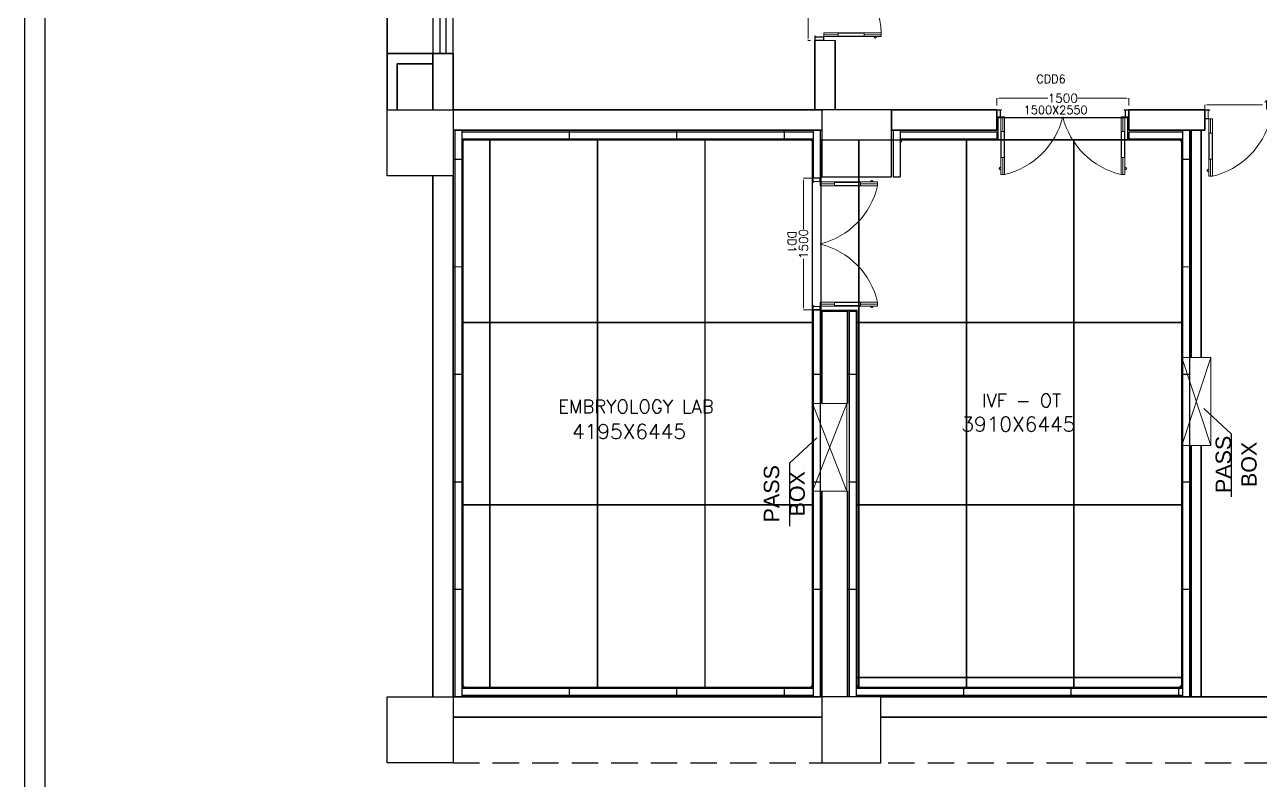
# Model space of a CAD drawing. Extents: x 3505867 to 3988380, y -625948 to -590408.
# Drawn here: x 3651890 to 3665942, y -613902 to -605309 of the extents above; entities that cross this region are included whole.
import ezdxf
from ezdxf.enums import TextEntityAlignment as Align

# ---------------------------------------------------------------- set-up
doc = ezdxf.new("R2010")
doc.units = 0
doc.header["$LTSCALE"] = 6
doc.header["$MEASUREMENT"] = 0
doc.linetypes.add('HIDDEN', pattern=[0.375, 0.25, -0.125])
doc.layers.get('0').update_dxf_attribs({"linetype": 'CONTINUOUS'})
doc.layers.get('Defpoints').update_dxf_attribs({"linetype": 'CONTINUOUS'})
for name, color, linetype, lineweight in [('0 Room description', 6, 'CONTINUOUS', 5), ('0 Room Dimensions', 7, 'CONTINUOUS', 0), ('1200 Door', 144, 'CONTINUOUS', 5), ('Ahlada 50mm Ceiling Panels', 191, 'CONTINUOUS', 0), ('Ahlada Coving', 3, 'CONTINUOUS', 0), ('Double Leaf Door', 4, 'CONTINUOUS', 18), ('Partition-80WP', 7, 'CONTINUOUS', 5), ('WALL', 10, 'CONTINUOUS', 35), ('WIN', 151, 'CONTINUOUS', 9)]:
    doc.layers.add(name, color=color, linetype=linetype, lineweight=lineweight)
for name, color, linetype in [('80 mm Wall', 5, 'CONTINUOUS'), ('Chajja', 7, 'CONTINUOUS'), ('COL', 5, 'CONTINUOUS'), ('DIM', 7, 'CONTINUOUS'), ('walls', 1, 'CONTINUOUS'), ('Window', 161, 'CONTINUOUS')]:
    doc.layers.add(name, color=color, linetype=linetype)
doc.styles.add('ARIAL', font='')
doc.styles.add('ROMANS', font='romans.shx')
doc.styles.add('SIMPLEX', font='SIMPLEX')
doc.styles.get('ARIAL').set_extended_font_data('Arial')
doc.dimstyles.new('AEPL1', dxfattribs={"dimtxt": 100, "dimasz": 25, "dimexe": 1.25, "dimexo": 50, "dimtad": 0, "dimdec": 0, "dimtxsty": 'ROMANS', "dimcen": 2.5, "dimclrd": 250, "dimclre": 250, "dimadec": 0, "dimazin": 0, "dimtfac": 1, "dimtdec": 0, "dimtmove": 0, "dimatfit": 3, "dimfxl": 1, "dimlwd": 0, "dimlwe": 0, "dimarcsym": 0})
doc.dimstyles.new('TEXT', dxfattribs={"dimscale": 0, "dimtxt": 500, "dimasz": 100, "dimexe": 75, "dimexo": 100, "dimgap": 50, "dimtad": 0, "dimdec": 0, "dimzin": 0, "dimdsep": 46, "dimtxsty": 'ARIAL', "dimblk": 'OBLIQUE', "dimcen": 0.09, "dimdle": 100, "dimclrd": 256, "dimclre": 256, "dimclrt": 6, "dimadec": 0, "dimazin": 0, "dimtfac": 1, "dimtdec": 0, "dimtofl": 0, "dimtmove": 2, "dimatfit": 3, "dimfxl": 1, "dimfrac": 2, "dimtolj": 1, "dimtzin": 0, "dimarcsym": 0})

# ---------------------------------------------------------------- blocks, each defined once
blk = doc.blocks.new('_Oblique')
at = {"color": 0, "linetype": 'ByBlock', "lineweight": -2}
blk.add_line((-0.5, -0.5), (0.5, 0.5), dxfattribs=at)
blk = doc.blocks.new('*D128')
at = {"layer": 'Defpoints', "color": 0, "linetype": 'ByBlock'}
for p in [(-25370, 7793), (-26870, 7660), (-25370, 7660)]:
    blk.add_point(p, dxfattribs=at)
at = {"layer": 'DIM', "color": 250, "linetype": 'ByBlock', "lineweight": 0}
for p, q in [((-26870, 7710), (-26870, 7795)), ((-26845, 7793), (-26290, 7793)), ((-25395, 7793), (-25950, 7793)), ((-25370, 7710), (-25370, 7795))]:
    blk.add_line(p, q, dxfattribs=at)
at = {"layer": 'DIM', "color": 250, "linetype": 'ByBlock'}
for points in [[(-26845, 7797), (-26845, 7789), (-26870, 7793)], [(-25395, 7789), (-25395, 7797), (-25370, 7793)]]:
    blk.add_solid(points, dxfattribs=at)
at = {"layer": 'DIM', "color": 0, "linetype": 'ByBlock', "insert": (-26120, 7793), "char_height": 100, "attachment_point": 5, "style": 'ROMANS'}
blk.add_mtext('1500', dxfattribs=at)
blk = doc.blocks.new('*D129')
at = {"layer": 'Defpoints', "color": 0, "linetype": 'ByBlock'}
for p in [(-23015, 7717), (-24505, 7545), (-23015, 7545)]:
    blk.add_point(p, dxfattribs=at)
at = {"layer": 'DIM', "color": 250, "linetype": 'ByBlock', "lineweight": 0}
for p, q in [((-24505, 7595), (-24505, 7719)), ((-24480, 7717), (-23848, 7717)), ((-23040, 7717), (-23509, 7717)), ((-23015, 7595), (-23015, 7719))]:
    blk.add_line(p, q, dxfattribs=at)
at = {"layer": 'DIM', "color": 250, "linetype": 'ByBlock'}
for points in [[(-24480, 7721), (-24480, 7713), (-24505, 7717)], [(-23040, 7713), (-23040, 7721), (-23015, 7717)]]:
    blk.add_solid(points, dxfattribs=at)
at = {"layer": 'DIM', "color": 0, "linetype": 'ByBlock', "insert": (-23679, 7717), "char_height": 100, "attachment_point": 5, "style": 'ROMANS'}
blk.add_mtext('1490', dxfattribs=at)
blk = doc.blocks.new('1500x80')
at = {"layer": 'Double Leaf Door'}
for points in [[(99336, -25418), (99341, -25418), (99341, -25121), (99336, -25121)], [(99380, -25121), (99375, -25121), (99375, -25418), (99380, -25418)], [(100704, -25121), (100709, -25121), (100709, -25418), (100704, -25418)], [(100748, -25418), (100743, -25418), (100743, -25121), (100748, -25121)]]:
    blk.add_hatch(color=6, dxfattribs=at).paths.add_polyline_path(points)
at = {"layer": 'Double Leaf Door', "color": 8}
for p, q in [((99322, -24985), (99322, -25003)), ((99336, -24983), (99324, -24983)), ((99324, -25005), (99336, -25005)), ((99336, -25582), (99336, -24928)), ((99336, -24928), (99380, -24928)), ((99336, -24983), (99336, -25005)), ((99358, -25121), (99358, -24928)), ((99380, -24928), (99380, -25582)), ((100748, -24928), (100704, -24928)), ((100704, -24928), (100704, -25582)), ((100726, -25121), (100726, -24928)), ((100748, -25582), (100748, -24928)), ((100748, -24983), (100760, -24983)), ((100748, -24983), (100748, -25005)), ((100760, -25005), (100748, -25005)), ((100762, -24985), (100762, -25003)), ((99358, -25582), (99358, -25418)), ((100726, -25582), (100726, -25418)), ((99292, -25582), (99292, -25662)), ((99332, -25582), (99292, -25582)), ((99292, -25662), (99332, -25662)), ((99294, -25584), (99294, -25660)), ((99330, -25584), (99294, -25584)), ((99294, -25660), (99332, -25660)), ((99330, -25659), (99330, -25584)), ((99342, -25659), (99330, -25659)), ((99332, -25657), (99332, -25582)), ((99344, -25657), (99332, -25657)), ((99332, -25660), (99342, -25660)), ((99332, -25662), (99344, -25662)), ((99380, -25582), (99336, -25582)), ((99342, -25660), (99342, -25659)), ((99344, -25662), (99344, -25657)), ((100704, -25582), (100748, -25582)), ((100740, -25662), (100740, -25657)), ((100740, -25657), (100752, -25657)), ((100752, -25662), (100740, -25662)), ((100742, -25660), (100742, -25659)), ((100742, -25659), (100754, -25659)), ((100752, -25660), (100742, -25660)), ((100752, -25657), (100752, -25582)), ((100752, -25582), (100792, -25582)), ((100790, -25660), (100752, -25660)), ((100792, -25662), (100752, -25662)), ((100754, -25659), (100754, -25584)), ((100754, -25584), (100790, -25584)), ((100790, -25584), (100790, -25660)), ((100792, -25582), (100792, -25662))]:
    blk.add_line(p, q, dxfattribs=at)
at = {"layer": 'Double Leaf Door', "color": 6}
for p, q in [((99380, -25121), (99336, -25121)), ((99336, -25121), (99336, -25418)), ((99341, -25418), (99341, -25121)), ((99375, -25418), (99375, -25121)), ((99380, -25418), (99380, -25121)), ((100704, -25418), (100704, -25121)), ((100704, -25121), (100748, -25121)), ((100709, -25418), (100709, -25121)), ((100743, -25418), (100743, -25121)), ((100748, -25121), (100748, -25418)), ((99336, -25418), (99380, -25418)), ((100748, -25418), (100704, -25418))]:
    blk.add_line(p, q, dxfattribs=at)
at = {"layer": 'Double Leaf Door', "color": 6, "ltscale": 100}
for p, q in [((99375, -25121), (99375, -25418)), ((100709, -25121), (100709, -25418))]:
    blk.add_line(p, q, dxfattribs=at)
at = {"layer": 'Double Leaf Door', "color": 6}
for points in [[(99336, -25121), (99336, -25418), (99341, -25418), (99341, -25121), (99336, -25121)], [(99380, -25121), (99380, -25418), (99375, -25418), (99375, -25121), (99380, -25121)], [(100704, -25121), (100704, -25418), (100709, -25418), (100709, -25121), (100704, -25121)], [(100748, -25121), (100748, -25418), (100743, -25418), (100743, -25121), (100748, -25121)]]:
    blk.add_lwpolyline(points, dxfattribs=at)
at = {"layer": 'Double Leaf Door', "ltscale": 5000}
for points in [[(99336, -25121), (99336, -25418), (99341, -25418), (99341, -25121), (99336, -25121)], [(100748, -25121), (100748, -25418), (100743, -25418), (100743, -25121), (100748, -25121)]]:
    blk.add_lwpolyline(points, dxfattribs=at)
at = {"layer": 'Double Leaf Door', "color": 8}
for centre, radius, start, end in [((99322, -24994), 3.72, 90, 270), ((99324, -24985), 1.98, 90, 180), ((99324, -25003), 1.98, 180, 270), ((99176, -25796), 892, 13.906, 76.7864), ((100908, -25796), 892, 103.2136, 166.094), ((100760, -24985), 1.98, 0, 90), ((100760, -25003), 1.98, 270, 0), ((100762, -24994), 3.72, 270, 90)]:
    blk.add_arc(centre, radius, start, end, dxfattribs=at)
blk = doc.blocks.new('1500x2100x100 DD')
at = {"layer": 'Double Leaf Door'}
for points in [[(49, 264), (54, 264), (54, 560), (49, 560)], [(93, 560), (88, 560), (88, 264), (93, 264)], [(1407, 560), (1412, 560), (1412, 264), (1407, 264)], [(1451, 264), (1446, 264), (1446, 560), (1451, 560)]]:
    blk.add_hatch(color=6, dxfattribs=at).paths.add_polyline_path(points)
at = {"layer": 'Double Leaf Door', "color": 8}
for p, q in [((49, 100), (49, 754)), ((49, 754), (93, 754)), ((71, 560), (71, 754)), ((93, 754), (93, 100)), ((1451, 754), (1407, 754)), ((1407, 754), (1407, 100)), ((1429, 560), (1429, 754)), ((1451, 100), (1451, 754)), ((35, 697), (35, 679)), ((49, 699), (37, 699)), ((37, 677), (49, 677)), ((49, 699), (49, 677)), ((1451, 699), (1463, 699)), ((1451, 699), (1451, 677)), ((1463, 677), (1451, 677)), ((1465, 697), (1465, 679)), ((71, 100), (71, 264)), ((1429, 100), (1429, 264)), ((5, 100), (5, 0)), ((45, 100), (5, 100)), ((5, 0), (45, 0)), ((7, 98), (7, 2)), ((43, 98), (7, 98)), ((7, 2), (45, 2)), ((43, 3), (43, 98)), ((55, 3), (43, 3)), ((45, 5), (45, 100)), ((57, 5), (45, 5)), ((45, 2), (55, 2)), ((45, 0), (57, 0)), ((93, 100), (49, 100)), ((55, 2), (55, 3)), ((57, 0), (57, 5)), ((1407, 100), (1451, 100)), ((1443, 0), (1443, 5)), ((1443, 5), (1455, 5)), ((1455, 0), (1443, 0)), ((1445, 2), (1445, 3)), ((1445, 3), (1457, 3)), ((1455, 2), (1445, 2)), ((1455, 5), (1455, 100)), ((1455, 100), (1495, 100)), ((1493, 2), (1455, 2)), ((1495, 0), (1455, 0)), ((1457, 3), (1457, 98)), ((1457, 98), (1493, 98)), ((1493, 98), (1493, 2)), ((1495, 100), (1495, 0))]:
    blk.add_line(p, q, dxfattribs=at)
at = {"layer": 'Double Leaf Door', "color": 6}
for p, q in [((93, 560), (49, 560)), ((49, 560), (49, 264)), ((54, 264), (54, 560)), ((88, 264), (88, 560)), ((93, 264), (93, 560)), ((1407, 264), (1407, 560)), ((1407, 560), (1451, 560)), ((1412, 264), (1412, 560)), ((1446, 264), (1446, 560)), ((1451, 560), (1451, 264)), ((49, 264), (93, 264)), ((1451, 264), (1407, 264))]:
    blk.add_line(p, q, dxfattribs=at)
at = {"layer": 'Double Leaf Door', "color": 6, "ltscale": 100}
for p, q in [((88, 560), (88, 264)), ((1412, 560), (1412, 264))]:
    blk.add_line(p, q, dxfattribs=at)
at = {"layer": 'Double Leaf Door', "color": 6}
for points in [[(49, 560), (49, 264), (54, 264), (54, 560), (49, 560)], [(93, 560), (93, 264), (88, 264), (88, 560), (93, 560)], [(1407, 560), (1407, 264), (1412, 264), (1412, 560), (1407, 560)], [(1451, 560), (1451, 264), (1446, 264), (1446, 560), (1451, 560)]]:
    blk.add_lwpolyline(points, dxfattribs=at)
at = {"layer": 'Double Leaf Door', "ltscale": 5000}
for points in [[(49, 560), (49, 264), (54, 264), (54, 560), (49, 560)], [(1451, 560), (1451, 264), (1446, 264), (1446, 560), (1451, 560)]]:
    blk.add_lwpolyline(points, dxfattribs=at)
at = {"layer": 'Double Leaf Door', "color": 8}
for centre, radius, start, end in [((-111, -108), 886, 13.5745, 76.6836), ((1611, -108), 886, 103.3164, 166.4255), ((35, 688), 3.72, 90, 270), ((37, 697), 1.98, 90, 180), ((37, 679), 1.98, 180, 270), ((1463, 697), 1.98, 0, 90), ((1463, 679), 1.98, 270, 0), ((1465, 688), 3.72, 270, 90)]:
    blk.add_arc(centre, radius, start, end, dxfattribs=at)
blk = doc.blocks.new('1800x100')
at = {"layer": 'Double Leaf Door'}
for points in [[(101628, -31395), (101633, -31395), (101633, -31098), (101628, -31098)], [(101672, -31098), (101667, -31098), (101667, -31395), (101672, -31395)], [(103256, -31098), (103261, -31098), (103261, -31395), (103256, -31395)], [(103300, -31395), (103295, -31395), (103295, -31098), (103300, -31098)]]:
    blk.add_hatch(color=6, dxfattribs=at).paths.add_polyline_path(points)
at = {"layer": 'Double Leaf Door', "color": 8}
for p, q in [((101628, -31558), (101628, -30904)), ((101628, -30904), (101672, -30904)), ((101650, -31098), (101650, -30904)), ((101672, -30904), (101672, -31558)), ((103300, -30904), (103256, -30904)), ((103256, -30904), (103256, -31558)), ((103278, -31098), (103278, -30904)), ((103300, -31558), (103300, -30904)), ((101613, -30962), (101613, -30980)), ((101628, -30960), (101615, -30960)), ((101615, -30982), (101628, -30982)), ((101628, -30960), (101628, -30982)), ((103300, -30960), (103312, -30960)), ((103300, -30960), (103300, -30982)), ((103312, -30982), (103300, -30982)), ((103314, -30962), (103314, -30980)), ((101650, -31558), (101650, -31395)), ((103278, -31558), (103278, -31395)), ((101584, -31558), (101584, -31658)), ((101624, -31558), (101584, -31558)), ((101586, -31560), (101586, -31656)), ((101622, -31560), (101586, -31560)), ((101622, -31655), (101622, -31560)), ((101624, -31654), (101624, -31558)), ((101672, -31558), (101628, -31558)), ((103256, -31558), (103300, -31558)), ((103304, -31654), (103304, -31558)), ((103304, -31558), (103344, -31558)), ((103306, -31655), (103306, -31560)), ((103306, -31560), (103342, -31560)), ((103342, -31560), (103342, -31656)), ((103344, -31558), (103344, -31658)), ((101584, -31658), (101624, -31658)), ((101586, -31656), (101624, -31656)), ((101634, -31655), (101622, -31655)), ((101636, -31654), (101624, -31654)), ((101624, -31656), (101634, -31656)), ((101624, -31658), (101636, -31658)), ((101634, -31656), (101634, -31655)), ((101636, -31658), (101636, -31654)), ((103292, -31658), (103292, -31654)), ((103292, -31654), (103304, -31654)), ((103304, -31658), (103292, -31658)), ((103294, -31656), (103294, -31655)), ((103294, -31655), (103306, -31655)), ((103304, -31656), (103294, -31656)), ((103342, -31656), (103304, -31656)), ((103344, -31658), (103304, -31658))]:
    blk.add_line(p, q, dxfattribs=at)
at = {"layer": 'Double Leaf Door', "color": 6}
for p, q in [((101672, -31098), (101628, -31098)), ((101628, -31098), (101628, -31395)), ((101633, -31395), (101633, -31098)), ((101667, -31395), (101667, -31098)), ((101672, -31395), (101672, -31098)), ((103256, -31395), (103256, -31098)), ((103256, -31098), (103300, -31098)), ((103261, -31395), (103261, -31098)), ((103295, -31395), (103295, -31098)), ((103300, -31098), (103300, -31395)), ((101628, -31395), (101672, -31395)), ((103300, -31395), (103256, -31395))]:
    blk.add_line(p, q, dxfattribs=at)
at = {"layer": 'Double Leaf Door', "color": 6, "ltscale": 100}
for p, q in [((101667, -31098), (101667, -31395)), ((103261, -31098), (103261, -31395))]:
    blk.add_line(p, q, dxfattribs=at)
at = {"layer": 'Double Leaf Door', "color": 6}
for points in [[(101628, -31098), (101628, -31395), (101633, -31395), (101633, -31098), (101628, -31098)], [(101672, -31098), (101672, -31395), (101667, -31395), (101667, -31098), (101672, -31098)], [(103256, -31098), (103256, -31395), (103261, -31395), (103261, -31098), (103256, -31098)], [(103300, -31098), (103300, -31395), (103295, -31395), (103295, -31098), (103300, -31098)]]:
    blk.add_lwpolyline(points, dxfattribs=at)
at = {"layer": 'Double Leaf Door', "ltscale": 5000}
for points in [[(101628, -31098), (101628, -31395), (101633, -31395), (101633, -31098), (101628, -31098)], [(103300, -31098), (103300, -31395), (103295, -31395), (103295, -31098), (103300, -31098)]]:
    blk.add_lwpolyline(points, dxfattribs=at)
at = {"layer": 'Double Leaf Door', "color": 8}
for centre, radius, start, end in [((101602, -31796), 894, 15.3848, 85.5115), ((103269, -31727), 822, 90.8957, 168.2081), ((101613, -30971), 3.72, 90, 270), ((101615, -30962), 1.98, 90, 180), ((101615, -30980), 1.98, 180, 270), ((103312, -30962), 1.98, 0, 90), ((103312, -30980), 1.98, 270, 0), ((103314, -30971), 3.72, 270, 90)]:
    blk.add_arc(centre, radius, start, end, dxfattribs=at)
blk = doc.blocks.new('*D132')
at = {"layer": 'Defpoints', "color": 0, "linetype": 'ByBlock'}
for p in [(-28940, 10210), (-29018, 8450), (-28940, 8450)]:
    blk.add_point(p, dxfattribs=at)
at = {"layer": 'DIM', "color": 250, "linetype": 'ByBlock', "lineweight": 0}
for p, q in [((-28990, 10210), (-29020, 10210)), ((-29018, 10185), (-29018, 9499)), ((-29018, 8475), (-29018, 9160)), ((-28990, 8450), (-29020, 8450))]:
    blk.add_line(p, q, dxfattribs=at)
at = {"layer": 'DIM', "color": 250, "linetype": 'ByBlock'}
for points in [[(-29014, 10185), (-29022, 10185), (-29018, 10210)], [(-29022, 8475), (-29014, 8475), (-29018, 8450)]]:
    blk.add_solid(points, dxfattribs=at)
at = {"layer": 'DIM', "color": 0, "linetype": 'ByBlock', "insert": (-29018, 9330), "char_height": 100, "attachment_point": 5, "rotation": 90, "style": 'ROMANS'}
blk.add_mtext('1760', dxfattribs=at)
blk = doc.blocks.new('*D135')
at = {"layer": 'Defpoints', "color": 0, "linetype": 'ByBlock'}
for p in [(-29069, 6885), (-28920, 6885), (-28920, 5385)]:
    blk.add_point(p, dxfattribs=at)
at = {"layer": 'DIM', "color": 250, "linetype": 'ByBlock', "lineweight": 0}
for p, q in [((-28970, 6885), (-29070, 6885)), ((-29069, 6860), (-29069, 6305)), ((-29069, 5410), (-29069, 5965)), ((-28970, 5385), (-29070, 5385))]:
    blk.add_line(p, q, dxfattribs=at)
at = {"layer": 'DIM', "color": 250, "linetype": 'ByBlock'}
for points in [[(-29065, 6860), (-29073, 6860), (-29069, 6885)], [(-29073, 5410), (-29065, 5410), (-29069, 5385)]]:
    blk.add_solid(points, dxfattribs=at)
at = {"layer": 'DIM', "color": 0, "linetype": 'ByBlock', "insert": (-29069, 6135), "char_height": 100, "attachment_point": 5, "rotation": 90, "style": 'ROMANS'}
blk.add_mtext('1500', dxfattribs=at)
blk = doc.blocks.new('A010004 Mezz.F. Layout Plan$0$b & c')
at = {"layer": 'Ahlada Coving', "color": 3}
for p, q in [((-4.1, 40.9), (-5.7, 42.5)), ((-2.7, 7.8), (-3.7, 7.8)), ((-3.7, 7.8), (-2.7, 6)), ((4.9, 15.3), (-2.7, 7.8)), ((-2.7, 6), (5.7, 14.4)), ((8.7, 11.4), (0.3, 3)), ((0.3, 3), (2.1, 2)), ((2.1, 3), (9.7, 10.6)), ((2.1, 2), (2.1, 3)), ((36.9, 0), (35.3, 1.6))]:
    blk.add_line(p, q, dxfattribs=at)
blk.add_lwpolyline([(-5.7, 30.7), (-5.7, 5.7), (0, 0), (25, 0), (22.8, 1.5), (13.2, 1.5), (3.6, 4.5), (3.6, 1.5), (0.6, 1.5), (-4.2, 6.3), (-4.2, 9.3), (-1.2, 9.3), (-4.2, 18.9), (-4.2, 28.4), (-5.7, 30.7)], dxfattribs=at)
for radius, start, end in [(44, 181.95475, 220.59761), (42.5, 184.1661, 265.90598), (44, 222.22858, 227.77458), (44, 229.40556, 268.11195)]:
    blk.add_arc((38.3, 44), radius, start, end, dxfattribs=at)
blk = doc.blocks.new('CIVIL IVF')
at = {"layer": '80 mm Wall', "ltscale": 500}
for p, q in [((-33035, 7430.2), (-33035, 985.2)), ((-32955, 7430.2), (-32955, 985.2)), ((-32955, 7410.2), (-28960, 7410.2)), ((-32955, 7330.2), (-28960, 7330.2)), ((-28960, 7430.2), (-28960, 6885.2)), ((-28880, 7430.2), (-28880, 6885.2)), ((-28050, 7430.2), (-28050, 6900.2)), ((-27970, 7430.2), (-27970, 6900.2)), ((-27970, 7410.2), (-26870, 7410.2)), ((-27970, 7330.2), (-26870, 7330.2)), ((-26870, 7410.2), (-26870, 7330.2)), ((-25370, 7410.2), (-24760, 7410.2)), ((-25370, 7330.2), (-24760, 7330.2)), ((-24760, 7430.2), (-24760, 985.2)), ((-24680, 7430.2), (-24680, 985.2)), ((-28050, 6900.2), (-27970, 6900.2)), ((-28960, 5385.2), (-28960, 985.2)), ((-28880, 5385.2), (-28880, 985.2)), ((-28550, 5370.2), (-28550, 985.2)), ((-28470, 5370.2), (-28470, 985.2)), ((-32955, 1085.2), (-28960, 1085.2)), ((-32955, 1005.2), (-28960, 1005.2)), ((-28470, 1085.2), (-24760, 1085.2)), ((-28470, 1005.2), (-24760, 1005.2))]:
    blk.add_line(p, q, dxfattribs=at)
at = {"layer": '80 mm Wall', "color": 8, "ltscale": 500}
for p, q in [((-25370, 7410.2), (-25370, 7330.2)), ((-28880, 6885.2), (-28960, 6885.2)), ((-28880, 5385.2), (-28960, 5385.2)), ((-28550, 5370.2), (-28470, 5370.2))]:
    blk.add_line(p, q, dxfattribs=at)
at = {"layer": 'Ahlada 50mm Ceiling Panels', "linetype": 'ByBlock', "lineweight": -2}
for p, q in [((-26860, 7570.2), (-26860, 7323.2)), ((-25380, 7570.2), (-26860, 7570.2)), ((-32945, 7320.2), (-28970, 7320.2)), ((-32945, 7320.2), (-32945, 1095.2)), ((-32639, 7320.2), (-32639, 1095.2)), ((-32636, 7320.2), (-32636, 1095.2)), ((-31416, 7320.2), (-31416, 1095.2)), ((-31413, 7320.2), (-31413, 1095.2)), ((-30193, 7320.2), (-30193, 1095.2)), ((-30190, 7320.2), (-30190, 1095.2)), ((-28970, 7320.2), (-28970, 1095.2)), ((-28870, 7320.2), (-24770, 7320.2)), ((-28870, 5380.2), (-28870, 7320.2)), ((-28439, 1095.2), (-28439, 7320.2)), ((-28436, 1095.2), (-28436, 7320.2)), ((-27216, 1095.2), (-27216, 7320.2)), ((-27213, 1095.2), (-27213, 7320.2)), ((-26860, 7323.2), (-25380, 7323.2)), ((-25993, 1095.2), (-25993, 7320.2)), ((-25990, 1095.2), (-25990, 7320.2)), ((-24770, 7320.2), (-24770, 1095.2)), ((-28460, 1095.2), (-28460, 5380.2)), ((-32945, 5247.2), (-28970, 5247.2)), ((-32945, 5244.2), (-28970, 5244.2)), ((-28460, 5247.2), (-24770, 5247.2)), ((-28460, 5244.2), (-24770, 5244.2)), ((-32945, 3171.2), (-28970, 3171.2)), ((-32945, 3168.2), (-28970, 3168.2)), ((-28460, 3171.2), (-24770, 3171.2)), ((-28460, 3168.2), (-24770, 3168.2)), ((-28460, 1208.2), (-24770, 1208.2)), ((-28460, 1205.2), (-24770, 1205.2)), ((-32945, 1095.2), (-28970, 1095.2)), ((-28460, 1095.2), (-24770, 1095.2))]:
    blk.add_line(p, q, dxfattribs=at)
at = {"layer": 'Ahlada 50mm Ceiling Panels', "color": 8, "linetype": 'ByBlock', "lineweight": -2}
for p, q in [((-25380, 7323.2), (-25380, 7570.2)), ((-28460, 5380.2), (-28870, 5380.2))]:
    blk.add_line(p, q, dxfattribs=at)
at = {"layer": 'Chajja', "color": 8, "linetype": 'HIDDEN', "ltscale": 200}
blk.add_line((-33055, 235.2), (-10540, 235.2), dxfattribs=at)
at = {"layer": 'COL', "color": 8}
for points in [[(-33805, 7660.2), (-33055, 7660.2), (-33055, 6910.2), (-33805, 6910.2)], [(-28860, 6900.2), (-28070, 6900.2), (-28070, 7660.2), (-28860, 7660.2)], [(-33805, 985.2), (-33055, 985.2), (-33055, 235.2), (-33805, 235.2)], [(-28860, 235.2), (-28190, 235.2), (-28190, 985.2), (-28860, 985.2)]]:
    blk.add_lwpolyline(points, close=True, dxfattribs=at)
at = {"layer": 'Partition-80WP', "ltscale": 0.5}
for p, q in [((-31735, 7420.1, -92016.4), (-31735, 7324.8, -92016.4)), ((-31732, 7420.1, -92016.4), (-31732, 7324.8, -92016.4)), ((-30512, 7420.1, -92016.4), (-30512, 7324.8, -92016.4)), ((-30509, 7420.1, -92016.4), (-30509, 7324.8, -92016.4)), ((-29289, 7420.1, -92016.4), (-29289, 7324.8, -92016.4)), ((-29286, 7420.1, -92016.4), (-29286, 7324.8, -92016.4)), ((-32946, 7100.3, -92016.4), (-33041.3, 7100.3, -92016.4)), ((-32946, 7097.3, -92016.4), (-33041.3, 7097.3, -92016.4)), ((-24671, 7100.3, -92016.4), (-24766.3, 7100.3, -92016.4)), ((-24671, 7097.3, -92016.4), (-24766.3, 7097.3, -92016.4)), ((-32946, 5877.3, -92016.4), (-33041.3, 5877.3, -92016.4)), ((-32946, 5874.3, -92016.4), (-33041.3, 5874.3, -92016.4)), ((-24671, 5877.3, -92016.4), (-24766.3, 5877.3, -92016.4)), ((-24671, 5874.3, -92016.4), (-24766.3, 5874.3, -92016.4)), ((-32946, 4654.3, -92016.4), (-33041.3, 4654.3, -92016.4)), ((-32946, 4651.3, -92016.4), (-33041.3, 4651.3, -92016.4)), ((-28871, 4654.3, -92016.4), (-28966.3, 4654.3, -92016.4)), ((-28871, 4651.3, -92016.4), (-28966.3, 4651.3, -92016.4)), ((-28461, 4654.3, -92016.4), (-28556.3, 4654.3, -92016.4)), ((-28461, 4651.3, -92016.4), (-28556.3, 4651.3, -92016.4)), ((-24671, 4654.3, -92016.4), (-24766.3, 4654.3, -92016.4)), ((-24671, 4651.3, -92016.4), (-24766.3, 4651.3, -92016.4)), ((-32946, 3431.3, -92016.4), (-33041.3, 3431.3, -92016.4)), ((-32946, 3428.3, -92016.4), (-33041.3, 3428.3, -92016.4)), ((-28871, 3431.3, -92016.4), (-28966.3, 3431.3, -92016.4)), ((-28871, 3428.3, -92016.4), (-28966.3, 3428.3, -92016.4)), ((-28461, 3431.3, -92016.4), (-28556.3, 3431.3, -92016.4)), ((-28461, 3428.3, -92016.4), (-28556.3, 3428.3, -92016.4)), ((-24671, 3431.3, -92016.4), (-24766.3, 3431.3, -92016.4)), ((-24671, 3428.3, -92016.4), (-24766.3, 3428.3, -92016.4)), ((-32946, 2208.3, -92016.4), (-33041.3, 2208.3, -92016.4)), ((-32946, 2205.3, -92016.4), (-33041.3, 2205.3, -92016.4)), ((-28871, 2208.3, -92016.4), (-28966.3, 2208.3, -92016.4)), ((-28871, 2205.3, -92016.4), (-28966.3, 2205.3, -92016.4)), ((-28461, 2208.3, -92016.4), (-28556.3, 2208.3, -92016.4)), ((-28461, 2205.3, -92016.4), (-28556.3, 2205.3, -92016.4)), ((-24671, 2208.3, -92016.4), (-24766.3, 2208.3, -92016.4)), ((-24671, 2205.3, -92016.4), (-24766.3, 2205.3, -92016.4)), ((-31735, 1095.1, -92016.4), (-31735, 999.8, -92016.4)), ((-31732, 1095.1, -92016.4), (-31732, 999.8, -92016.4)), ((-30512, 1095.1, -92016.4), (-30512, 999.8, -92016.4)), ((-30509, 1095.1, -92016.4), (-30509, 999.8, -92016.4)), ((-29289, 1095.1, -92016.4), (-29289, 999.8, -92016.4)), ((-29286, 1095.1, -92016.4), (-29286, 999.8, -92016.4)), ((-27250, 1095.1, -92016.4), (-27250, 999.8, -92016.4)), ((-27247, 1095.1, -92016.4), (-27247, 999.8, -92016.4)), ((-26027, 1095.1, -92016.4), (-26027, 999.8, -92016.4)), ((-26024, 1095.1, -92016.4), (-26024, 999.8, -92016.4)), ((-24804, 1095.1, -92016.4), (-24804, 999.8, -92016.4)), ((-24801, 1095.1, -92016.4), (-24801, 999.8, -92016.4))]:
    blk.add_line(p, q, dxfattribs=at)
at = {"layer": 'Partition-80WP', "color": 8, "ltscale": 0.5}
for p, q in [((-28871, 6888.2), (-28966.3, 6888.2)), ((-28871, 6885.2), (-28966.3, 6885.2)), ((-28871, 5385.2), (-28966.3, 5385.2)), ((-28871, 5382.2), (-28966.3, 5382.2))]:
    blk.add_line(p, q, dxfattribs=at)
at = {"layer": 'WALL', "color": 8, "linetype": 'ByBlock'}
for p, q in [((-33805, 10100.2), (-33805, 8300.2)), ((-28940, 7660.2), (-28940, 8449.7)), ((-28710, 7660.2), (-28710, 8449.7)), ((-33285, 8300.2), (-33285, 7660.2)), ((-33055, 8300.2), (-33055, 7660.2)), ((-33055, 7660.2), (-28860, 7660.2)), ((-28070, 7430.2), (-28070, 7660.2)), ((-28070, 7660.2), (-26870, 7660.2)), ((-26870, 7430.2), (-26870, 7660.2)), ((-25370, 7430.2), (-25370, 7660.2)), ((-25370, 7660.2), (-24505, 7660.2)), ((-24505, 7660.2), (-24505, 7430.2)), ((-33055, 7430.2), (-28860, 7430.2)), ((-28070, 7430.2), (-26870, 7430.2)), ((-25370, 7430.2), (-24505, 7430.2)), ((-24660, 7430.2), (-24660, 4842.7)), ((-24545, 7430.2), (-24545, 4842.7)), ((-33285, 6910.2), (-33285, 985.2)), ((-33285, 6910.2), (-33285, 985.2)), ((-33055, 6910.2), (-33055, 985.2)), ((-33055, 6910.2), (-33055, 985.2)), ((-28860, 5370.2), (-28860, 4322.7)), ((-28860, 5370.2), (-28570, 5370.2)), ((-28570, 5370.2), (-28570, 4322.7)), ((-24660, 3842.7), (-24660, 985.2)), ((-24545, 3842.7), (-24545, 985.2)), ((-28860, 3322.7), (-28860, 985.2)), ((-28570, 3322.7), (-28570, 985.2)), ((-33055, 985.2), (-28860, 985.2)), ((-28190, 985.2), (-23015, 985.2)), ((-33055, 755.2), (-28860, 755.2)), ((-28190, 755.2), (-23015, 755.2))]:
    blk.add_line(p, q, dxfattribs=at)
at = {"layer": 'WALL', "color": 8, "lineweight": 0}
blk.add_line((-28940, 8449.7), (-28710, 8449.7), dxfattribs=at)
at = {"layer": 'WALL', "color": 8, "linetype": 'ByBlock'}
for points in [[(-33805, 7660.2), (-33805, 8300.2), (-33285, 8300.2)], [(-33690, 7660.2), (-33690, 8185.2), (-33285, 8185.2)]]:
    blk.add_lwpolyline(points, dxfattribs=at)
at = {"layer": 'walls', "color": 8, "linetype": 'Continuous'}
blk.add_line((-33055, 8300.2), (-33285, 8300.2), dxfattribs=at)
at = {"layer": 'WIN', "color": 8, "linetype": 'Continuous'}
for p, q in [((-24434.8, 3842.7), (-24764.8, 4842.7)), ((-24764.8, 3842.7), (-24434.8, 4842.7)), ((-28577.5, 3322.7), (-28967.5, 4322.7)), ((-28967.5, 3322.7), (-28577.5, 4322.7))]:
    blk.add_line(p, q, dxfattribs=at)
for points in [[(-24764.8, 3842.7), (-24434.8, 3842.7), (-24434.8, 4842.7), (-24764.8, 4842.7)], [(-28967.5, 3322.7), (-28577.5, 3322.7), (-28577.5, 4322.7), (-28967.5, 4322.7)]]:
    blk.add_lwpolyline(points, close=True, dxfattribs=at)
at = {"layer": 'Window', "color": 8, "linetype": 'Continuous', "elevation": 0}
for points in [[(-33285, 8300.2), (-33055, 8300.2), (-33055, 10100.2), (-33285, 10100.2)], [(-33205, 8300.2), (-33135, 8300.2), (-33135, 10100.2), (-33205, 10100.2)]]:
    blk.add_lwpolyline(points, close=True, dxfattribs=at)
at = {"layer": 'Ahlada Coving', "ltscale": 500, "yscale": 1.418185559101401, "zscale": 1.418185559101401, "rotation": 180}
for p, xscale in [((-32947, 7330.2), -1.418185559101401), ((-28968, 7330.2), 1.418185559101401), ((-27963, 7330.2), -1.418185559101401), ((-24768, 7330.2), 1.418185559101401)]:
    blk.add_blockref('A010004 Mezz.F. Layout Plan$0$b & c', p, dxfattribs=dict(at, xscale=xscale))
at = {"layer": 'Ahlada Coving', "ltscale": 500, "yscale": 1.418185559101401, "zscale": 1.418185559101401}
for p, xscale in [((-32947, 1085.2), 1.418185559101401), ((-28968, 1085.2), -1.418185559101401), ((-28462, 1085.2), 1.418185559101401), ((-24768, 1085.2), -1.418185559101401)]:
    blk.add_blockref('A010004 Mezz.F. Layout Plan$0$b & c', p, dxfattribs=dict(at, xscale=xscale))
at = {"layer": 'Double Leaf Door', "color": 8}
for name, p, rotation in [('1800x100', (2718.5, 111793.4), 270), ('1500x80', (73922, -18001.7), 180), ('1500x80', (-3298.2, 106177.2), 270)]:
    blk.add_blockref(name, p, dxfattribs=dict(at, rotation=rotation))
at = {"layer": 'Double Leaf Door', "color": 8, "xscale": -1, "rotation": 180}
blk.add_blockref('1500x2100x100 DD', (-24510, 7660.2), dxfattribs=at)
at = {"layer": '0 Room description', "color": 8, "style": 'SIMPLEX'}
for s, p in [('EMBRYOLOGY LAB', (-30975.6, 4286.1, -1610551)), ('IVF - OT', (-26588.7, 4355, -1610551))]:
    blk.add_text(s, height=150, dxfattribs=at).set_placement(p, align=Align.MIDDLE)
at = {"layer": '0 Room Dimensions', "color": 8, "lineweight": 0, "style": 'SIMPLEX'}
for s, p in [('4195X6445', (-31702.5, 3919.4, 241159.2)), ('3910X6445', (-27273.6, 4002.3, 241159.2))]:
    blk.add_text(s, height=168, dxfattribs=at).set_placement(p)
at = {"layer": '1200 Door', "color": 8, "linetype": 'ByBlock', "style": 'ROMANS'}
for s, p in [('CDD6', (-26422, 7965.3, -35804.4)), ('1500X2550', (-26564.3, 7613.1, -35804.4))]:
    blk.add_text(s, height=94.18, dxfattribs=at).set_placement(p)
blk.add_text('DD1', height=94.18, rotation=270, dxfattribs=at).set_placement((-29246.3, 6282, -35804.4))
at = {"layer": 'DIM', "color": 8, "linetype": 'Continuous', "char_height": 175, "width": 1149.25, "attachment_point": 5, "rotation": 90, "style": 'ARIAL'}
for insert in [(-24147.6, 3628.3), (-29286.4, 3294.5, -101230.8)]:
    blk.add_mtext('PASS BOX', dxfattribs=dict(at, insert=insert))
at = {"layer": 'DIM', "color": 8, "linetype": 'ByBlock'}
dim = blk.add_linear_dim(base=(-29018.3, 8449.7), p1=(-28940, 10209.7), p2=(-28940, 8449.7), angle=90, dimstyle='AEPL1', dxfattribs=at)
dim.commit()
dim.dimension.update_dxf_attribs({"geometry": '*D132', "text_midpoint": (-29018.3, 9329.7)})
for base, p1, p2, picture, middle in [((-25370, 7793.3), (-26870, 7660.2), (-25370, 7660.2), '*D128', (-26120, 7793.3)), ((-23015, 7717.3), (-24505, 7545.2), (-23015, 7545.2), '*D129', (-23678.7, 7717.3))]:
    dim = blk.add_linear_dim(base=base, p1=p1, p2=p2, dimstyle='AEPL1', dxfattribs=at)
    dim.commit()
    dim.dimension.update_dxf_attribs({"geometry": picture, "text_midpoint": middle, "dimtype": 160})
dim = blk.add_linear_dim(base=(-29068.9, 6885.2), p1=(-28920, 5385.2), p2=(-28920, 6885.2), angle=90, dimstyle='AEPL1', dxfattribs=at)
dim.commit()
dim.dimension.update_dxf_attribs({"geometry": '*D135', "text_midpoint": (-29068.9, 6135.2), "dimtype": 160})
at = {"layer": 'WIN', "color": 8, "linetype": 'Continuous'}
for points in [[(-24516.3, 4265.3), (-24204.8, 3976.8), (-24204.8, 3259)], [(-28917.6, 3931.5, -101230.8), (-29229.1, 3643, -101230.8), (-29229.1, 2925.2, -101230.8)]]:
    blk.add_leader(points, dimstyle='TEXT', override={"dimscale": 1, "dimtxt": 200, "dimasz": 50, "dimfxl": 0.18}, dxfattribs=at)

msp = doc.modelspace()

# ---------------------------------------------------------------- linework, layer by layer
for points in [[(3696970.7, -593936.6), (3696970.7, -625948), (3651889.5, -625948), (3651889.5, -593936.6)], [(3696738.9, -594168.4), (3696738.9, -625716.2), (3652121.3, -625716.2), (3652121.3, -594168.4)]]:
    msp.add_lwpolyline(points, close=True)

# ---------------------------------------------------------------- block references
at = {"linetype": 'ByBlock'}
msp.add_blockref('CIVIL IVF', (3689816.5, -613938.4), dxfattribs=at)

doc.saveas('drawing.dxf')
